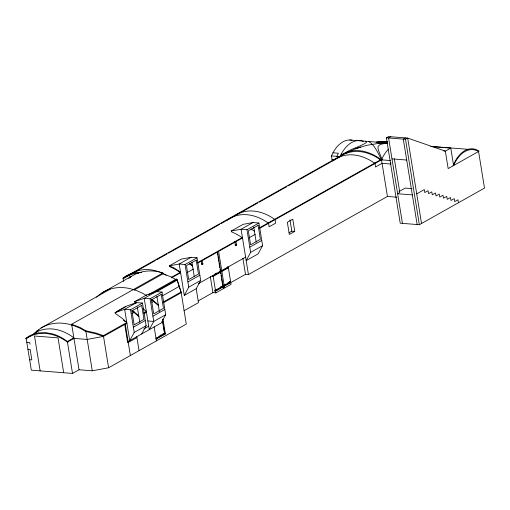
<?xml version="1.0" encoding="UTF-8"?>
<svg xmlns="http://www.w3.org/2000/svg" width="510" height="510" viewBox="0 0 510 510"><rect width="100%" height="100%" fill="white"/><g stroke="black" fill="none" stroke-linecap="round" stroke-linejoin="round"><path stroke-width="0.76" d="M349.726 139.989L366.467 141.308L366.435 142.532C359.193 147.205 350.223 148.831 343.332 154.198M453.052 165.833L454.55 162.454A33.768 20.368 -85.5 0 1 479.113 151.183L448.169 168.581L445.345 151.145L407.688 138.082L388.556 136.572L386.382 137.796L400.216 223.201L419.347 224.712L484.5 188.094L478.571 151.489A34.291 20.68 -85.5 0 0 453.594 165.527L450.776 148.098L431.645 146.587M332.284 160.93L331.468 155.901L332.966 152.796A34.291 20.68 -85.5 0 1 352.028 140.193M336.88 156.328L338.379 153.223L332.966 152.796M341.796 153.491L340.763 155.741M146.147 325.705L134.207 332.418L129.731 340.667L124.65 309.296L136.591 302.583L142.481 303.048L146.147 325.705L141.678 333.954M136.138 303.208L134.723 302.385L134.608 301.684L146.555 294.971L156.143 291.599L162.027 292.064L165.693 314.721L161.224 322.97L128.099 341.585M191.142 257.314L179.195 264.027L184.276 295.405L188.751 287.149L200.698 280.436L197.026 257.779L191.142 257.314L181.267 259.118L169.32 265.831L169.881 266.768A49.036 36.261 60.7 0 1 180.61 272.742L171.487 277.873M184.276 295.405L196.216 288.692L200.698 280.436M262.593 245.654L250.646 252.367L246.171 260.616L258.117 253.903L262.593 245.654L258.921 222.998L253.036 222.532L243.162 224.336L231.215 231.049L231.776 231.986A49.036 36.261 60.7 0 1 242.505 237.96L197.899 263.026M96.619 297.273L97.557 296.272A60.18 44.504 60.7 0 1 129.98 288.603L136.093 290.394L142.156 293.04L146.67 295.673L146.555 294.971M33.832 334.05L36.637 331.219L41.036 328.019L110.141 289.183M128.794 278.377L131.58 276.248L136.521 273.653L141.882 271.906A60.18 44.504 60.7 0 1 159.547 271.983L162.868 272.958L163.009 273.819L171.354 277.026L176.364 279.862L176.237 279.053L148.729 294.512M25.5 338.748L28.337 336.657A47.392 35.043 60.7 0 1 38.199 332.89L45.562 332.584L53.218 334.069A47.392 35.043 60.7 0 1 64.572 339.507L68.168 342.108M123.573 281.437L123.031 278.116L125.224 276.503A47.392 35.043 60.7 0 1 138.714 272.359L141.761 272.416M123.031 278.116L339.666 156.366L341.859 154.753A47.392 35.043 60.7 0 1 378.095 157.609L381.69 160.21L382.232 159.904L378.624 150.737L378.006 148.327L378.139 146.325C380.077 143.546 383.915 143.769 386.911 143.323M159.369 271.983A49.036 36.261 60.7 0 0 129.636 274.992L123.12 278.651A49.036 36.261 60.7 0 1 135.526 273.526L138.478 273.264M131.019 274.208L155.282 260.578M156.666 259.8L167.063 253.954M168.447 253.177L219.74 224.349M221.13 223.571L233.229 216.769M257.818 202.948L233.88 216.406A49.036 36.261 60.7 0 1 275.081 219.651L275.642 223.138L269.127 226.797L268.566 223.31A49.036 36.261 60.7 0 0 227.364 220.065M259.201 202.17L286.9 186.609M288.284 185.825L298.669 179.992M300.058 179.214L330.525 162.091M331.608 161.479L333.24 160.561M339.972 156.78L333.782 160.261A49.036 36.261 60.7 0 1 374.984 163.506M102.013 292.867L131.58 276.248M36.637 331.219L38.709 330.059M36.293 332.182L34.916 332.96C42.241 328.293 51.58 327.866 59.734 330.41A47.392 35.043 60.7 0 1 71.088 335.848L73.861 337.856L67.346 341.515L72.516 373.428L31.314 370.177L26.15 338.27L30.97 335.561M32.347 334.783L33.724 334.012M390.762 136.75L388.594 137.968L402.428 223.374M72.516 373.428L79.031 369.763L71.655 324.22L162.868 272.958M253.036 222.532L241.09 229.245L231.215 231.049M134.13 290.05L163.009 273.819M405.475 137.91L403.308 139.128L417.142 224.534M386.382 137.796L405.514 139.3L407.688 138.082L421.521 223.488M171.698 277.166L180.521 272.206L174.031 267.979L169.32 265.831L179.195 264.027L185.079 264.492L197.026 257.779M225.337 284.217L223.38 285.313L223.527 286.186L224.26 286.244L245.488 274.329L248.434 274.558L241.09 229.245L246.974 229.71L258.921 222.998M197.319 262.765L242.416 237.424M259.207 227.983L380.868 159.611M259.15 228.601L381.499 159.847L382.997 156.736A34.291 20.68 -85.5 0 1 388.531 149.156M116.325 311.757L125.613 306.535M71.655 324.22L80.51 327.688L85.788 330.767L96.135 333.094L103.396 335.663L126.792 322.518L122.279 318.399L115.177 313.369L115.062 312.668L127.009 305.955L136.591 302.583M187.202 272.576L193.449 269.063M248.937 237.883L255.178 234.37M202.323 260.54L202.891 264.027L201.801 264.633L201.24 261.152M234.517 241.504L235.99 241.619L236.551 245.106L235.467 245.718L234.9 242.231M152.936 293.027L177.002 279.499L181.088 292.007L186.284 324.099L108.598 367.761L92.272 370.808L79.031 369.763M156.143 291.599L144.196 298.312L134.608 301.684M156.411 291.816L177.231 280.117M115.062 312.668L124.65 309.296L130.534 309.761L142.481 303.048M165.693 314.721L153.752 321.434L149.277 329.683L144.196 298.312L150.08 298.777L162.027 292.064M162.754 295.66L179.329 286.339M187.903 281.922L199.85 275.209M249.798 247.14L261.745 240.427M131.892 313.656L134.666 312.094M152.012 302.347L154.09 301.18M143.571 313.089L146.338 311.534L142.953 308.448M163.117 302.105L181.088 292.007M26.233 338.806A49.036 36.261 60.7 0 1 67.435 342.051L73.95 338.391L87.191 339.437L103.517 336.383L126.907 323.238M144.381 313.42L146.453 312.254M163.321 302.774L181.203 292.727L177.002 279.499L176.237 279.053M215.061 273.825L216.444 273.054M198.333 283.7L220.632 271.167L217.528 251.997M223.38 285.313L224.119 285.37L230.635 281.711L228.378 267.769L221.863 271.428L221.123 271.371L220.983 270.498L221.716 270.555L245.61 257.129M289.1 232.707L291.816 231.183L294.755 231.412L292.778 219.211L287.353 222.264L289.323 234.466L294.755 231.412M221.123 271.371L227.638 267.712L228.378 267.769M220.779 272.079L220.046 272.021L212.44 276.292L213.18 276.35L220.779 272.079L223.029 285.983L215.43 290.254L214.697 290.196L214.837 291.07L215.571 291.127L223.176 286.856L223.456 288.596L215.857 292.867L212.912 292.638L198.205 300.9M450.776 148.098L445.345 151.145L443.815 151.03M133.359 327.19L145.305 320.478M152.904 316.206L164.851 309.493M143.877 328.918L148.71 326.196M220.224 287.092L221.608 286.314M227.944 282.75L229.895 281.654L230.635 281.711M214.837 291.07L222.436 286.798L223.176 286.856M223.527 286.186L230.042 282.527L230.775 282.585L231.055 284.325L224.54 287.991L223.068 287.869M184.014 310.762L198.473 302.634L196.222 288.692M248.434 274.558L387.428 196.446L396.914 197.191M136.929 337.575L127.698 342.758L124.733 324.462M398.973 191.575L405.195 188.075L412.08 188.623M159.942 335.58L161.275 334.828M162.613 334.075L164.685 333.387L162.416 319.394M155.996 338.27L164.685 333.387M156.06 338.71L164.634 333.897L165.367 333.954L162.964 319.088M156.136 339.137L165.367 333.954M416.721 193.857L424.32 189.586L424.798 192.55L428.056 190.721L428.54 193.679L431.798 191.849L432.276 194.814L435.534 192.984L436.012 195.948L439.269 194.112L439.747 197.077L443.005 195.247L443.49 198.212L446.747 196.382L447.225 199.34L450.483 197.51L450.961 200.475L454.219 198.645L454.703 201.609L457.961 199.773L458.439 202.738M345.672 153.344L355.253 148.863L366.46 145.388L378.114 143.469L387.67 143.131M365.23 141.614L366.467 141.308M355.183 148.888L360.71 146.963M378.114 143.469L384.062 143.1M367.283 141.398L387.606 142.972M381.658 142.857L384.553 143.087M430.727 146.37L468.69 149.366M391.98 158.884L406.693 160.044M331.468 155.901L339.615 156.544M380.046 159.732L390.328 160.542M381.69 160.21L380.951 160.146A49.036 36.261 60.7 0 0 339.756 156.901L339.666 156.366M332.036 159.388L334.974 159.617M412.341 194.903L397.628 193.743L399.795 192.525L394.313 158.674M235.078 244.991L236.551 245.106M201.418 263.906L202.891 264.027M228.231 266.896L227.498 266.838L227.638 267.712M220.632 271.167L219.899 271.11L220.046 272.021M212.294 275.381L213.033 275.438M223.029 285.983L222.296 285.925L222.436 286.798M147.862 320.969L153.752 321.434L150.08 298.777M165.227 333.081L164.494 333.024L164.634 333.897M26.8 342.293L29.746 342.522L30.026 344.263M27.929 349.261L30.135 349.439L31.83 359.894L29.625 359.722M387.638 141.812L381.148 141.519L376.131 142.271L381.869 141.487L387.37 141.825M103.517 336.383L95.007 333.565L85.916 331.557L80.14 328.287L74.237 325.782L68.302 324.079A60.403 44.663 60.7 0 0 41.036 328.019M368.411 141.468L369.616 141.958M369.616 141.971C375.436 146.395 378.216 153.529 381.499 159.847L387.428 196.446M151.272 299.568L158.4 305.541M131.727 310.552L138.854 316.525M189.688 263.491L192.468 265.493M151.878 299.3L158.278 304.821M132.332 310.284L138.733 315.805M123.394 320.146L125.148 321.689M405.514 139.3L419.347 224.712M390.666 162.633L390.889 164.029L382.06 163.327L375.545 166.993L374.895 162.97M289.96 219.74L291.816 231.183M253.757 226.995L256.218 242.186M246.974 229.71L250.646 252.367M242.913 258.417L245.488 274.329M229.895 281.654L230.042 282.527M218.612 251.385L221.716 270.555M221.863 271.428L224.119 285.37M224.26 286.244L224.54 287.991M217.521 253.604L217.77 255.166M218.025 256.721L218.28 258.277M218.529 259.832L218.784 261.394M219.032 262.95L219.791 267.623M220.046 269.178L220.798 273.851M221.053 275.413L221.302 276.968M221.557 278.524L222.947 287.092M213.18 276.35L215.43 290.254M215.571 291.127L215.857 292.867M210.337 276.726L212.912 292.638M191.983 262.522L194.291 276.771M185.079 264.492L188.751 287.149M162.48 320.586L164.367 332.246M156.895 296.265L159.381 311.604M154.16 326.935L156.423 340.884M137.298 306.937L139.791 322.339M129.636 274.992L130.088 277.778M136.788 336.702L139.045 350.644M130.534 309.761L134.207 332.418M125.281 324.156L130.362 355.527M103.396 335.663L108.598 367.761M85.788 330.767L92.272 370.808M63.686 372.727L58.044 337.869L34.501 336.014L40.143 370.872M189.65 264.059A49.036 36.261 60.7 0 1 192.55 266.029M250.952 228.907A49.036 36.261 60.7 0 1 254.445 231.247M340.266 156.13A35.553 21.445 -85.5 0 1 363.369 141.34M160.102 272.263A49.036 36.261 60.7 0 1 166.152 275.19M196.222 260.132L186.45 265.627L188.706 279.569L198.479 274.08L196.222 260.132M258.117 225.35L248.344 230.839L250.601 244.787L260.374 239.292L258.117 225.35M141.678 305.401L131.905 310.89L134.162 324.838L143.935 319.343L141.678 305.401M161.224 294.417L151.451 299.905L153.708 313.854L163.48 308.359L161.224 294.417"/></g></svg>
